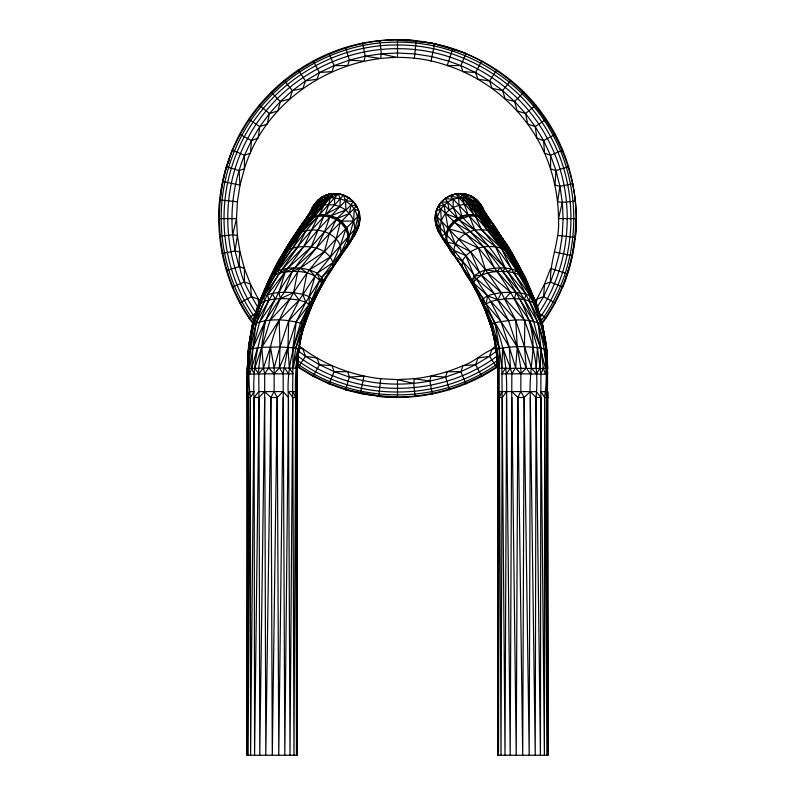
<?xml version="1.0" encoding="UTF-8"?>
<svg xmlns="http://www.w3.org/2000/svg" width="795" height="795" viewBox="0 0 795 795"><rect width="100%" height="100%" fill="white"/><g stroke="black" fill="none" stroke-linecap="round" stroke-linejoin="round"><path stroke-width="1.19" d="M314.065 299.884C300.262 328.385 295.144 360.115 297.26 391.637L297.33 755.25L247.245 755.25L247.315 397.5C246.559 364.517 247.652 330.809 260.213 299.814C270.538 273.808 284.521 249.501 300.202 226.386C310.626 215.624 315.774 194.01 333.582 193.612C344.662 192.887 355.474 200.439 358.754 211.033C363.603 225.78 352.284 238.699 344.702 250.067C315.208 293.643 284.312 342.764 288.436 397.5L289.996 755.25L293.007 347.743L296.217 321.677L305.846 302.189L321.776 277.316L355.236 234.346L358.078 226.267L359.936 218.625L359.082 212.146L356.577 206.104L353.159 201.493L348.717 197.746L343.589 195.143L338.243 193.811L333.582 193.612C321.2 204.434 307.347 214.948 298.95 229.238M252.214 329.696L252.303 325.264L260.959 298.592L263.91 296.306L281.996 269.475L303.839 246.539L317.692 230.153L339.962 206.561L340.29 198.72L338.243 193.811L318.109 216.3C295.561 242.495 274.782 270.757 261.118 302.706C248.686 332.519 247.672 365.591 248.04 397.5L247.245 755.25L247.464 368.492L248.517 346.431L252.532 324.777L260.959 298.592C273.222 270.33 288.684 243.459 308.132 219.509L328.901 194.308C318.765 196.504 312.356 205.458 309.235 214.759M262.28 296.505L271.145 275.458L277.316 271.135L311.59 230.013L343.589 195.143L345.616 200.926L351.042 204.971L356.567 206.074L329.378 233.631L316.321 248.11L300.242 268.124L265.262 320.872L258.713 368.065L258.961 397.5L254.579 755.25L254.092 397.5C251.309 352.503 265.858 307.615 292.331 271.334C305.608 252.999 320.276 235.688 336.176 219.569C341.552 213.298 348.965 208.688 353.159 201.493C343.549 201.523 334.218 194.904 324.569 199.237C313.518 202.983 309.116 214.561 302.895 223.355M532.72 296.505L525.555 278.548L513.977 256.517L495.325 227.141L480.409 205.796L475.976 202.029L470.431 199.237L464.856 197.915L458.705 197.915L453.17 199.217L447.605 202.01L441.185 202.218C463.525 223.524 484.721 246.142 502.669 271.334C517.962 294.16 533.375 318.775 533.057 347.276C532.113 364.11 529.112 380.576 530.325 397.5L535.234 755.25L536.039 397.5C543.979 320.147 491.31 255.861 438.224 206.442C442.835 198.323 452.047 193.066 461.418 193.612C483.509 218.317 503.772 244.542 518.728 274.275C536.516 304.306 548.938 338.998 546.96 374.236L520.864 373.809L515.607 367.876L509.347 347.196L494.947 322.651L483.221 298.662L471.862 280.337L449.781 249.312C442.547 238.421 432.033 226.267 435.918 212.146C437.876 204.961 443.103 198.77 449.92 195.749L469.497 216.25C515.399 264.765 554.821 327.769 544.635 397.5L546.9 755.25L546.96 397.5L547.536 391.697L547.755 755.25L497.67 755.25L497.74 397.5C499.976 361.636 494.977 325.234 477.646 293.345M498.067 575.759L497.67 755.25L497.829 397.5C498.982 368.165 497.282 338.094 485.606 310.775L492.681 331.684L499.27 348.121L501.893 367.986L505.004 755.25L506.564 397.5C507.498 365.859 503.533 331.913 484.334 305.747C475.499 287.879 464.32 271.353 453.905 254.4M476.175 290.096L484.523 308.828L490.853 325.771L481.81 300.758L471.962 283.378L471.862 280.337L474.307 276.004L479.455 272.297L485.526 269.883L497.104 271.502L516.164 292.55L514.425 298.672L529.738 320.872L537.42 347.574L540.908 374.038L540.421 755.25L536.039 397.5L530.325 391.597L511.851 391.577L499.111 391.617L497.829 397.5L498.525 755.25L499.27 348.121L494.947 322.651C510.112 320.156 529.162 316.976 542.707 325.314L546.483 346.431L547.536 374.296L546.662 349.283C530.414 345.954 512.318 345.656 496.239 349.214L497.889 374.147L497.402 362.103M547.755 755.25L547.536 391.697L547.755 755.25L546.96 397.5L545.44 391.667L540.908 391.637L544.635 397.5L544.396 755.25L540.908 397.5L536.287 391.617L530.325 391.597L524.124 397.5L517.833 397.5L511.851 391.577M302.676 328.385C297.539 351.052 296.297 374.286 297.171 397.5L296.475 755.25L295.68 397.5C294.369 367.936 297.906 338.223 309.394 310.775L300.967 336.315M547.357 520.049L547.536 368.492L497.67 368.244L496.348 349.502L492.681 331.684L492.304 323.784L484.334 305.747L483.221 298.662L473.353 285.683L471.862 280.337L462.521 260.84L438.592 231.991L435.779 224.558L436.664 223.991L437.21 217.025L436.236 211.043C440.47 196.862 458.188 189.379 471.256 196.206C480.379 200.131 483.33 210.089 488.06 217.85M497.829 368.184L497.67 755.25M506.564 391.587L502.291 397.5L501.029 755.25L499.32 397.5L501.893 391.597M501.893 367.986L502.649 347.673L510.39 367.886L511.851 373.799L510.191 755.25L506.564 397.5M547.348 363.911L547.596 368.612L546.135 348.975L538.036 322.442L507.667 271.642L488.925 246.549L475.132 230.461L447.605 202.01L440.688 208.926L436.236 211.043L435.342 214.889L470.501 251.637L485.526 269.883L501.297 292.669L515.697 320.166L517.287 346.968L520.864 367.886L520.864 391.577L517.833 397.5L516.233 755.25L511.851 397.5M520.864 391.577L524.124 397.5L522.712 755.25L517.833 397.5M530.325 397.5L529.192 755.25L524.124 397.5M341.095 254.4L337 261.038C342.426 253.396 348.826 245.844 349.293 236.016L346.888 227.738L341.532 221.149L337.448 218.287L323.833 216.101L311.123 246.997L287.621 268.342L279.691 273.102C255.503 309.643 244.82 354.014 250.365 397.5L248.1 755.25L248.04 397.5L247.315 391.716L247.245 755.25M536.993 307.645L543.561 296.694L550.508 282.006L555.009 269.803L559.501 253.058L562.214 235.936L563.118 218.625L562.323 202.387L559.938 186.318L555.983 170.547L550.508 155.244L543.561 140.556L535.204 126.614L525.525 113.556L514.613 101.512L502.569 90.6L489.511 80.921L475.569 72.564L460.881 65.617L448.678 61.116L431.933 56.624L414.811 53.911L397.5 53.007L381.262 53.802L365.193 56.187L349.422 60.142L334.119 65.617L319.431 72.564L305.489 80.921L292.431 90.6L280.387 101.512L269.475 113.556L259.796 126.614L251.439 140.556L244.492 155.244L244.393 168.878L240.03 185.155L237.397 201.801L236.513 218.625L237.397 235.449L240.03 252.095L244.393 268.372L250.435 284.103L260.045 302.15M253.446 323.287C216.816 274.394 209.771 206.531 232.239 150.175C256.626 90.213 315.506 46.537 379.97 40.615C444.345 33.847 510.619 65.19 546.225 119.25C579.068 167.974 585.458 232.875 562.761 287.075L550.508 282.006C549.583 260.531 560.137 240.378 558.488 218.625C558.309 196.127 553.558 173.777 544.565 153.147C526.25 111.976 490.108 79.43 447.247 65.518C366.028 37.067 269.117 86.446 244.393 168.878L239.017 170.547L226.327 166.702C210.287 219.39 219.996 279.363 252.949 323.644M352.94 236.811L351.122 239.742L355.236 234.346L354.749 233.879L357.482 229.447L359.29 224.26L330.432 256.914L315.078 276.094L299.198 300.152L288.764 320.633L287.939 347.316L283.149 373.799L284.809 755.25L288.436 397.5L283.149 391.577L258.713 391.617L254.092 397.5L250.604 755.25L250.365 397.5L254.092 391.637L249.56 391.667L248.04 397.5M250.365 397.5L247.245 397.5C246.957 366.644 247.126 335.311 258.027 305.926L270.827 277.475L292.381 248.497L301.404 232.279L333.582 193.612M283.149 397.5L278.767 755.25L277.167 397.5L274.136 391.577L274.136 367.886L270.439 346.988C283.388 293.514 321.766 252.412 359.638 214.769L358.754 211.033L354.242 208.827L351.042 204.971L349.383 213.497C359.638 225.551 353.069 241.889 343.122 251.767M502.291 397.5L497.67 397.5L497.74 391.637L498.117 393.992M219.231 218.625L219.49 201.095L220.215 199.992C228.751 104.185 319.61 31.303 415.03 40.615L416.133 41.34C511.901 49.787 584.852 140.814 575.51 236.155L574.785 237.258C571.923 268.332 559.948 298.145 541.554 323.287M346.888 227.738L348.429 236.94L347.534 244.562L321.647 283.268L313.19 300.758L304.137 325.821L313.111 303.034L313.19 300.758C309.185 294.329 300.252 294.11 293.584 292.659L280.446 298.672L270.032 320.435L261.833 347.286L263.433 367.986L264.675 373.879L264.675 397.5L259.766 755.25L258.961 397.5L264.675 391.597L270.876 397.5L277.167 397.5L283.149 391.577M274.136 391.577L270.876 397.5L265.808 755.25L264.675 397.5M277.167 397.5L272.288 755.25L270.876 397.5M296.933 575.759L297.33 755.25L297.26 391.637L296.883 393.992M546.562 352.175C541.604 292.967 507.717 241.302 471.256 196.206L466.476 194.407C468.225 202.725 474.029 209.691 478.689 216.598C496.12 237.327 512.298 259.478 527.125 281.996L525.654 281.599M260.134 302.08L260.213 299.814L258.594 306.8M247.245 397.5L247.464 391.697M298.274 352.145L297.111 374.147L297.171 368.184L274.136 367.886L247.464 368.492L247.464 374.296L247.623 364.955M497.67 397.5L497.889 391.657M349.293 236.016L353.666 221.02L354.242 208.827C358.336 216.25 360.582 226.734 354.749 233.879M247.404 368.612L248.577 349.114L261.833 347.286L279.999 346.998L293.007 347.743L298.761 349.214L298.413 349.671L302.319 331.684L302.696 323.784L310.954 307.794L310.666 305.747L312.127 299.009L319.928 279.91L317.215 273.241C305.051 266.961 290.086 266.096 277.316 271.135L279.691 273.102C293.564 270.101 313.498 269.694 321.647 283.268L321.647 285.683L309.792 309.623L312.505 303.104M542.051 323.644C564.37 293.534 575.739 255.93 575.769 218.625M536.287 368.065L537.42 347.574M268.511 282.066C277.554 261.277 289.4 241.064 303.223 222.998C307.844 218.764 313.946 217.254 319.501 214.72L323.833 216.101L318.109 216.3L303.839 246.539L285.206 271.92L256.05 322.73L252.899 348.081L251.727 368.244L249.56 374.167L248.04 374.236L247.464 368.492L250.097 348.588M247.772 362.52L248.577 349.114L253.645 323.803L264.437 301.245L263.91 296.306C273.112 291.974 283.646 291.974 293.584 292.659L299.198 300.152L305.846 302.189L310.666 305.747L300.59 322.84L293.007 347.743M356.577 206.104C351.479 197.488 341.254 192.479 331.326 193.841L324.082 204.871L319.501 214.72L325.215 214.6L331.078 215.634L337.448 218.287L349.383 213.497L345.805 210.039L339.962 206.561L334.387 204.852L334.834 197.786M258.007 307.645C248.547 290.731 235.867 272.367 240.03 252.095L235.062 250.932L222.063 253.526M568.673 166.702L555.983 170.547L554.97 185.155L559.938 186.318L572.937 183.725M297.519 362.48L296.883 370.659M297.767 358.992L298.254 352.006M297.052 363.474L297.111 368.304L298.761 349.214M284.024 80.355L292.431 90.6L289.778 98.987L280.387 101.512L277.862 110.903L269.475 113.556L267.259 124L259.796 126.614L258.077 138.131L251.439 140.556L250.435 153.147L244.492 155.244L232.239 150.175L226.327 166.702M534.956 302.15L536.923 299.119L543.561 296.694L544.565 284.103L550.607 268.372L567.044 273.709M252.303 325.264L261.118 302.706C272.983 297.38 286.647 298.165 299.198 300.152L279.174 320.166L261.833 347.286L254.768 368.155L258.713 373.948L264.675 373.879L268.69 367.926L270.439 346.988L263.433 367.986L258.713 373.948L249.56 374.167L248.189 368.413M495.871 345.835L492.125 348.866L489.511 356.329L496.875 367.35C462.71 390.077 420.813 400.571 379.97 396.635L378.867 395.91L380.676 378.728C351.201 375.359 322.472 364.259 299.129 345.835M414.324 58.522L416.133 41.34L432.401 43.188L465.95 53.364L460.881 65.617L462.978 71.56L475.569 72.564L477.994 79.202L489.511 80.921L492.125 88.384L502.569 90.6L505.222 98.987L514.613 101.512L517.138 110.903L525.525 113.556L535.77 105.149M496.179 229.785C491.062 216.2 474.198 215.048 461.895 216.28L459.013 205.209L458.705 197.915L449.92 195.749L455.744 193.96L475.38 216.151L504.219 249.093L518.996 271.771L518.728 274.275C537.827 301.782 547.685 335.212 547.596 368.612M542.786 329.696L542.707 325.314L534.787 299.814L524.303 277.584L502.669 238.52L491.777 222.998L485.526 217.81L466.476 194.407M261.118 302.706L261.714 297.807L274.066 272.914L308.132 219.509L312.624 216.379L324.082 204.871L334.387 204.852M438.423 206.104L435.918 212.146L435.064 218.625L436.664 223.991L465.731 255.503L474.307 276.004L473.353 285.683L485.208 309.623L482.495 303.104M379.97 40.615L381.262 53.802L380.676 58.522L365.193 56.187L362.599 43.188M415.03 396.635L413.738 383.448L414.324 378.728C431.099 376.77 447.486 372.378 462.978 365.69C475.241 361.695 484.443 351.002 496.766 347.882M279.691 273.102L275.159 274.772L261.714 297.807L252.532 324.777C267.677 317.662 286.916 319.123 302.696 323.784L295.73 348.121L293.107 367.986L297.996 348.667M495.007 227.42L485.904 213.696L470.431 199.237L471.256 196.206C477.576 199.465 482.356 205.299 484.294 212.146C481.064 200.022 468.136 191.605 455.744 193.96C467.549 199.446 474.883 211.132 485.526 217.81L498.455 234.853L510.797 252.949L523.855 275.458L536.973 305.926L542.617 326L546.483 346.431L546.96 397.5M251.19 334.437L251.538 332.032M251.876 329.617L252.383 326M295.889 368.085L298.622 348.995M484.334 305.747L484.046 307.794L492.304 323.784L499.27 348.121M536.237 303.73L536.923 299.119L544.565 284.103L550.508 282.006M232.239 287.075L244.492 282.006L244.393 268.372L239.017 266.703L235.062 250.932L237.397 235.449L232.677 234.863L219.49 236.155M559.938 186.318L557.603 201.801L562.323 202.387L575.51 201.095M328.901 194.308L327.898 198.293L311.252 218.049L284.203 252.949L271.145 275.458L270.827 277.475L267.875 281.996L266.116 287.74M249.56 368.333L252.899 348.081L259.707 321.756L268.939 300.023L267.517 294.766L285.206 271.92L294.806 267.855L316.321 248.11L324.658 231.653L329.736 217.035L325.215 214.6L328.802 204.375L330.144 197.915L338.243 193.811M342.963 251.757C352.145 240.229 356.816 225.551 358.754 211.033M452.057 251.627L445.339 242.823L441.334 235.668L440.112 227.797L441.305 221.129L440.688 208.926L437.21 217.025L435.064 218.625L435.918 225.104L440.102 233.601M293.584 292.659L297.767 271.493M257.55 308.301L258.027 305.926M530.325 373.879L526.31 367.926L517.287 346.968L500.87 321.309L486.073 303.889L487.663 295.899C477.268 283.01 470.888 264.497 455.287 256.964C444.415 246.728 447.416 233.452 441.305 221.129C446.71 204.951 468.712 199.316 481.77 209.721M498.415 365.462C458.814 392.641 407.269 403.631 360.433 392.998L364.031 376.095L349.422 377.108L334.119 371.633L319.431 364.686L305.489 356.329L298.96 351.489M430.97 61.155L434.567 44.252M253.645 323.803L248.517 346.431L248.835 348.886M458 261.038C445.26 245.556 465.731 228.076 481.71 229.944C499.071 228.92 508.919 245.397 514.971 259.23M365.193 56.187L364.031 61.155L349.422 60.142L345.577 47.452M432.401 394.062L429.807 381.063L430.97 376.095L445.578 377.108L460.881 371.633L475.569 364.686L489.511 356.329L496.04 351.489M235.062 250.932L232.677 234.863L236.513 218.625L218.625 218.625M562.323 202.387L558.488 218.625L576.375 218.625M244.492 155.244C234.207 180.356 230.222 207.853 232.677 234.863M274.136 367.886L279.999 346.998L288.764 320.633L305.846 302.189L302.686 294.309L306.989 272.983L300.242 268.124L292.331 271.334L284.103 292.262M257.58 347.574L251.727 368.244L254.092 374.038M378.867 395.91L345.577 389.798L329.05 383.886L334.119 371.633L347.753 371.732L349.422 377.108L345.577 389.798L362.599 394.062L378.867 395.91L397.5 396.894M449.245 48.038L449.423 47.452M285.206 271.92L278.836 292.55L280.446 298.672M349.422 60.142L347.753 65.518L334.119 65.617L329.05 53.364M449.423 389.798L445.578 377.108L447.247 371.732L460.881 371.633L465.95 383.886M264.675 373.879L274.136 373.809L279.393 367.876L287.939 347.316L296.217 321.677L309.315 304.197L321.647 283.268L321.776 277.316L332.578 267.2L341.075 252.482L348.429 236.94L345.845 228.791L341.532 221.149L353.666 221.02M452.584 49.081L447.247 65.518L460.881 65.617M321.647 285.683L323.217 280.854L339.346 257.689L341.075 252.482L340.439 245.615L345.845 228.791L337.448 218.287M289.291 243.946L289.986 241.869L321.905 197.22M298.125 69.9L305.489 80.921L302.875 88.384L292.431 90.6M309.951 213.944C312.644 203.878 320.723 195.272 331.326 193.841M310.855 211.957L312.306 207.803L315.039 203.371L315.287 205.09L301.414 224.637L313.23 209.721L324.569 199.237L325.483 195.421L309.732 212.961L306.065 218.486M334.119 65.617L332.022 71.56L319.431 72.564L317.006 79.202L305.489 80.921M460.881 371.633L462.978 365.69L475.569 364.686L477.994 358.048L489.511 356.329M565.732 276.958L566.914 273.669M227.956 163.541L229.169 160.252M312.306 207.803L310.706 212.146L313.21 206.104L317.185 200.916L322.373 196.941M518.221 265.878L515.567 260.273L525.555 278.548L522.375 273.987C510.638 253.834 498.048 233.978 481.571 217.303C477.725 214.163 472.777 214.402 468.126 214.769C454.452 215.524 446.392 228.771 446.114 241.402L449.185 248.467L451.938 251.796L449.781 249.312L446.86 242.276L446.86 234.893L448.062 227.837L443.958 204.971L438.224 206.442M545.44 368.333L533.723 321.458L524.223 299.665L526.25 294.379L507.667 271.642C495.782 270.976 480.369 271.572 473.482 282.772L487.663 295.899L500.87 321.309L509.347 347.196L510.39 367.886L506.564 373.829L501.893 373.889L505.67 367.926M309.792 309.623L323.048 282.116M306.294 318.447L309.354 310.726M263.811 292.858L269.336 279.015L260.959 298.592M295.73 348.121L302.319 331.684M540.908 374.038L543.273 368.244L538.036 322.442M356.577 231.146L359.082 225.104L359.936 218.625L357.76 216.916M317.245 293.444L312.365 304.256L313.111 303.034M252.899 348.081L265.262 320.872M352.692 238.033L358.078 226.267M274.941 269.267L281.023 256.517C293.613 244.87 296.853 224.279 312.624 216.379L318.566 206.581L324.082 204.871M298.9 229.218L300.202 226.386L304.495 221.268L309.474 217.81M300.59 322.84L309.315 304.197L309.007 296.714L315.078 276.094L309.364 269.853L330.432 256.914L336.196 238.699L340.34 222.352L336.176 219.569L329.736 217.035M486.073 303.889L490.942 301.494L497.918 299.735L501.297 292.669C510.986 291.954 521.132 292.013 530.235 295.869C540.133 301.345 537.42 316.649 542.707 325.314M287.84 246.331L289.986 241.869L295.154 234.883M336.176 219.569L329.378 233.631L324.4 251.588L300.242 268.124M328.772 272.973L331.157 270.29L332.578 267.2L332.896 262.618L340.439 245.615C334.874 232.557 318.914 227.857 305.896 230.848L297.777 247.126L281.996 269.475M267.875 281.996L271.145 275.458M297.37 231.892L300.202 226.386M269.445 278.548C275.865 266.106 281.191 248.398 297.777 247.126C310.766 245.128 328.355 248.596 332.896 262.618L317.215 273.241L321.776 277.316L323.217 280.854L323.038 283.378L313.19 300.758M321.339 286.468L325.215 279.115L321.339 286.468L319.719 288.048M329.05 383.886L313.18 376.383L319.431 364.686L317.006 358.048L305.489 356.329L302.875 348.866L298.234 347.882M475.569 72.564L481.82 60.867M350.605 240.696L342.874 251.697M348.23 243.707L343.192 251.767M315.287 205.09L318.338 199.833M279.602 259.607C286.597 248.895 291.497 233.273 305.896 230.848M506.564 373.829L511.851 373.799L515.607 367.876L517.287 346.968L508.482 320.455L494.361 293.802L479.455 272.297L465.731 255.503L453.776 250.385M299.725 228.215L300.997 226.267M305.489 356.329L298.125 367.35L313.18 376.383M489.511 80.921L496.875 69.9M259.707 321.756L275.279 299.039L272.268 293.504M474.307 276.004L481.661 275.209L485.526 269.883C497.551 266.971 511.871 266.434 522.375 273.987L506.683 250.226L493.596 232.279L508.621 251.349L513.977 256.517L515.17 259.329M539.696 318.02C577.041 265.967 581.155 193.016 550.637 136.77C521.371 81.17 460.345 44.57 397.5 44.987C328.822 44.351 262.777 88.484 237.079 152.173C214.63 205.855 221.427 270.608 255.304 318.02M541.286 320.643C579.933 267.706 584.355 192.947 553.141 135.438C523.398 78.924 461.378 41.718 397.5 42.145C327.699 41.499 260.571 86.357 234.455 151.09C211.48 206.024 218.625 272.407 253.714 320.643M479.455 272.297L470.501 251.637L455.267 243.836L449.105 228.881L454.571 222.421L458.824 219.569L475.132 230.461L495.563 246.877L505.232 268.094L502.669 271.334L520.814 293.146M453.379 221.229L448.062 227.837L445.955 233.939L441.334 235.668L436.664 223.991L438.592 231.991L446.989 244.413M502.569 90.6L510.976 80.355M497.104 271.502L500.194 267.855M313.429 217.303L299.377 233.193L286.568 251.23L272.764 273.878L288.317 250.226L301.404 232.279L318.109 216.3L313.429 217.303L312.624 216.379M270.032 320.435L289.907 298.85M325.215 214.6L339.962 206.561L348.717 197.746M514.613 101.512L523.985 92.141M490.942 325.085L494.947 322.651M309.732 212.961L313.23 209.721L318.566 206.581M497.65 355.663C440.261 399.199 354.739 399.199 297.35 355.663M496.895 360.821C439.228 402.419 355.762 402.419 298.105 360.821M498.525 363.146C439.913 405.43 355.087 405.43 296.475 363.146M248.775 318L256.209 313.031C221.716 262.131 218.307 192.559 247.633 138.519C276.272 84.101 336.007 48.296 397.5 48.694C459.003 48.286 518.728 84.101 547.367 138.519C576.703 192.559 573.274 262.131 538.791 313.031L546.225 318M525.525 113.556L527.741 124L535.204 126.614L546.225 119.25M481.661 275.209L501.297 292.669C494.54 293.921 485.914 294.508 481.81 300.758L481.889 303.034L485.208 309.623M239.742 302.945L251.439 296.694L258.077 299.119L258.763 303.73M535.204 126.614L536.923 138.131L543.561 140.556L555.258 134.305M458.824 219.569L473.989 214.58L468.007 204.464L461.945 197.736L461.418 193.612L476.434 206.581L490.505 221.268L485.526 217.81L483.986 218.148L463.922 193.871M543.561 140.556L544.565 153.147L550.508 155.244L562.761 150.175M331.078 215.634L345.805 210.039L345.616 200.926M226.327 270.548L239.017 266.703M349.422 377.108C380.606 386.42 414.394 386.45 445.578 377.108M491.777 222.998L508.621 251.349C494.142 242.982 470.869 244.989 462.521 260.84C460.534 271.562 470.759 279.353 474.923 288.287M328.415 194.437L334.894 193.583M487.663 295.899L497.918 299.735C510.082 298.244 523.478 297.449 534.717 303.223L533.286 297.807L520.934 272.914L506.683 250.226M463.217 217.651L457.552 218.287L445.548 213.587M287.939 347.316L289.33 367.926L293.107 373.889L274.136 373.809L268.69 367.926M254.092 397.5L258.961 397.5M297.171 397.5L295.889 391.617L288.436 391.587L292.709 397.5L297.33 397.5L297.33 368.244M536.039 397.5L540.908 397.5M544.635 397.5L547.755 397.5M511.851 373.799L520.864 373.809L526.31 367.926L524.442 346.988L524.859 320.425L504.974 298.86L510.768 292.252L487.892 273.013M397.5 40.356L416.133 41.34M380.676 378.728L397.5 379.613L414.324 378.728L429.807 381.063M319.431 364.686L332.022 365.69L334.119 371.633M220.215 199.992L237.397 201.801M557.603 235.449L574.785 237.258M460.106 193.583L466.585 194.437M455.267 243.836L446.86 242.276C455.376 258.246 466.894 272.327 474.804 288.665M223.127 181.558L240.03 185.155L239.017 170.547M554.97 252.095L571.873 255.692M381.262 53.802L397.5 57.638L397.5 39.75M413.738 383.448L397.5 379.613L397.5 397.5M360.433 392.998C337.666 387.94 315.794 378.718 296.585 365.462M484.433 212.692L485 212.841L475.728 199.048L475.976 202.029L485.904 213.696L488.18 217.79M449.105 228.881L465.512 233.68L483.877 246.997L505.232 268.094M497.67 368.244L498.117 370.659M568.087 270.37L568.673 270.548M555.983 170.547L550.607 168.878L550.508 155.244M244.492 282.006L250.435 284.103L251.439 296.694M452.544 49.211L455.833 50.393M542.468 324.777L533.286 297.807L521.103 275.398L513.838 272.705L507.667 271.642L511.493 269.098L501.248 248.06L487.623 230.54L478.689 216.598M458.735 238.768L478.56 248.149L485.526 269.883M239.742 134.305L251.439 140.556M543.561 296.694L555.258 302.945M248.775 119.25L259.796 126.614M488.925 246.549L470.342 231.653L454.571 222.421L457.552 218.287L453.15 207.465L453.17 199.217L445.001 198.651L447.605 202.01L449.195 210.039M259.23 105.149L269.475 113.556M476.255 278.667L494.361 293.802M516.164 292.55L524.223 299.665M302.696 323.784L304.058 325.085M475.152 287.939L473.661 286.468L469.785 279.115M271.016 92.141L280.387 101.512M489.899 220.851L494.122 225.392M490.942 301.494L508.482 320.455M463.843 270.29L466.228 272.973M468.007 204.464L477.308 214.988L475.38 216.151L481.71 229.944L501.248 248.06L516.521 270.648L513.838 272.705L530.235 295.869L529.4 300.878L540.839 323.505L546.483 346.431M452.087 251.777L449.185 248.467L441.334 235.668M497.918 299.735L515.697 320.166L531.567 367.986L536.287 373.948L540.232 368.155L540.819 347.912L529.738 320.872M438.592 231.991L439.973 233.611M503.006 239.792L505.382 242.594M445.975 242.485L447.366 244.214M483.986 218.148L495.841 233.303L486.868 219.509M440.41 233.74L441.732 235.469M490.853 231.315L481.571 217.303L482.615 216.469L476.434 206.581M440.082 233.521L437.767 229.934L438.423 231.146M284.61 367.886L288.436 373.829M283.149 373.799L279.393 367.876L279.999 346.998L279.174 320.166M487.365 216.836L480.409 205.796L479.544 202.834M519.721 299.039L533.723 321.458M274.066 272.914L275.159 274.772M518.996 271.771C529.45 288.078 534.598 306.423 541.882 324.161M441.175 235.34L443.183 239.037M313.18 60.867L319.431 72.564M475.569 364.686L481.82 376.383M483.877 246.997L494.629 268.134M523.855 275.458L527.125 281.996M293.107 391.597L295.68 397.5L293.971 755.25L292.709 397.5M534.111 298.672L525.664 279.015L531.189 292.858M461.945 197.736L468.126 214.769M495.325 227.141L496.984 231.166M469.497 216.25L475.132 230.461M480.886 299.834L482.565 304.167M485.636 310.775L490.813 324.608M482.446 207.316L484.036 211.609M543.273 368.244L545.44 374.167L546.811 368.413L544.237 348.439M488.219 316.36L490.903 324.569M437.21 217.025L440.112 227.797M536.406 306.8L534.787 299.814L534.866 302.08M496.597 348.608L492.681 331.684L497.004 348.667L499.111 368.085L496.408 348.975M536.973 305.926L537.45 308.301M542.617 326L543.124 329.617M543.462 332.032L543.81 334.437M497.094 352.135L497.302 354.461M520.934 272.914L521.103 275.398M497.282 357.213L497.004 352.284L497.302 359.638M497.551 362.142L497.889 368.304M546.592 349.81L547.218 361.566M297.111 391.657L297.33 397.5M547.536 391.697L547.685 397.5M248.378 349.79L248.438 353.338M297.26 391.637L297.33 755.25M247.404 397.5L247.642 520.049"/></g></svg>
